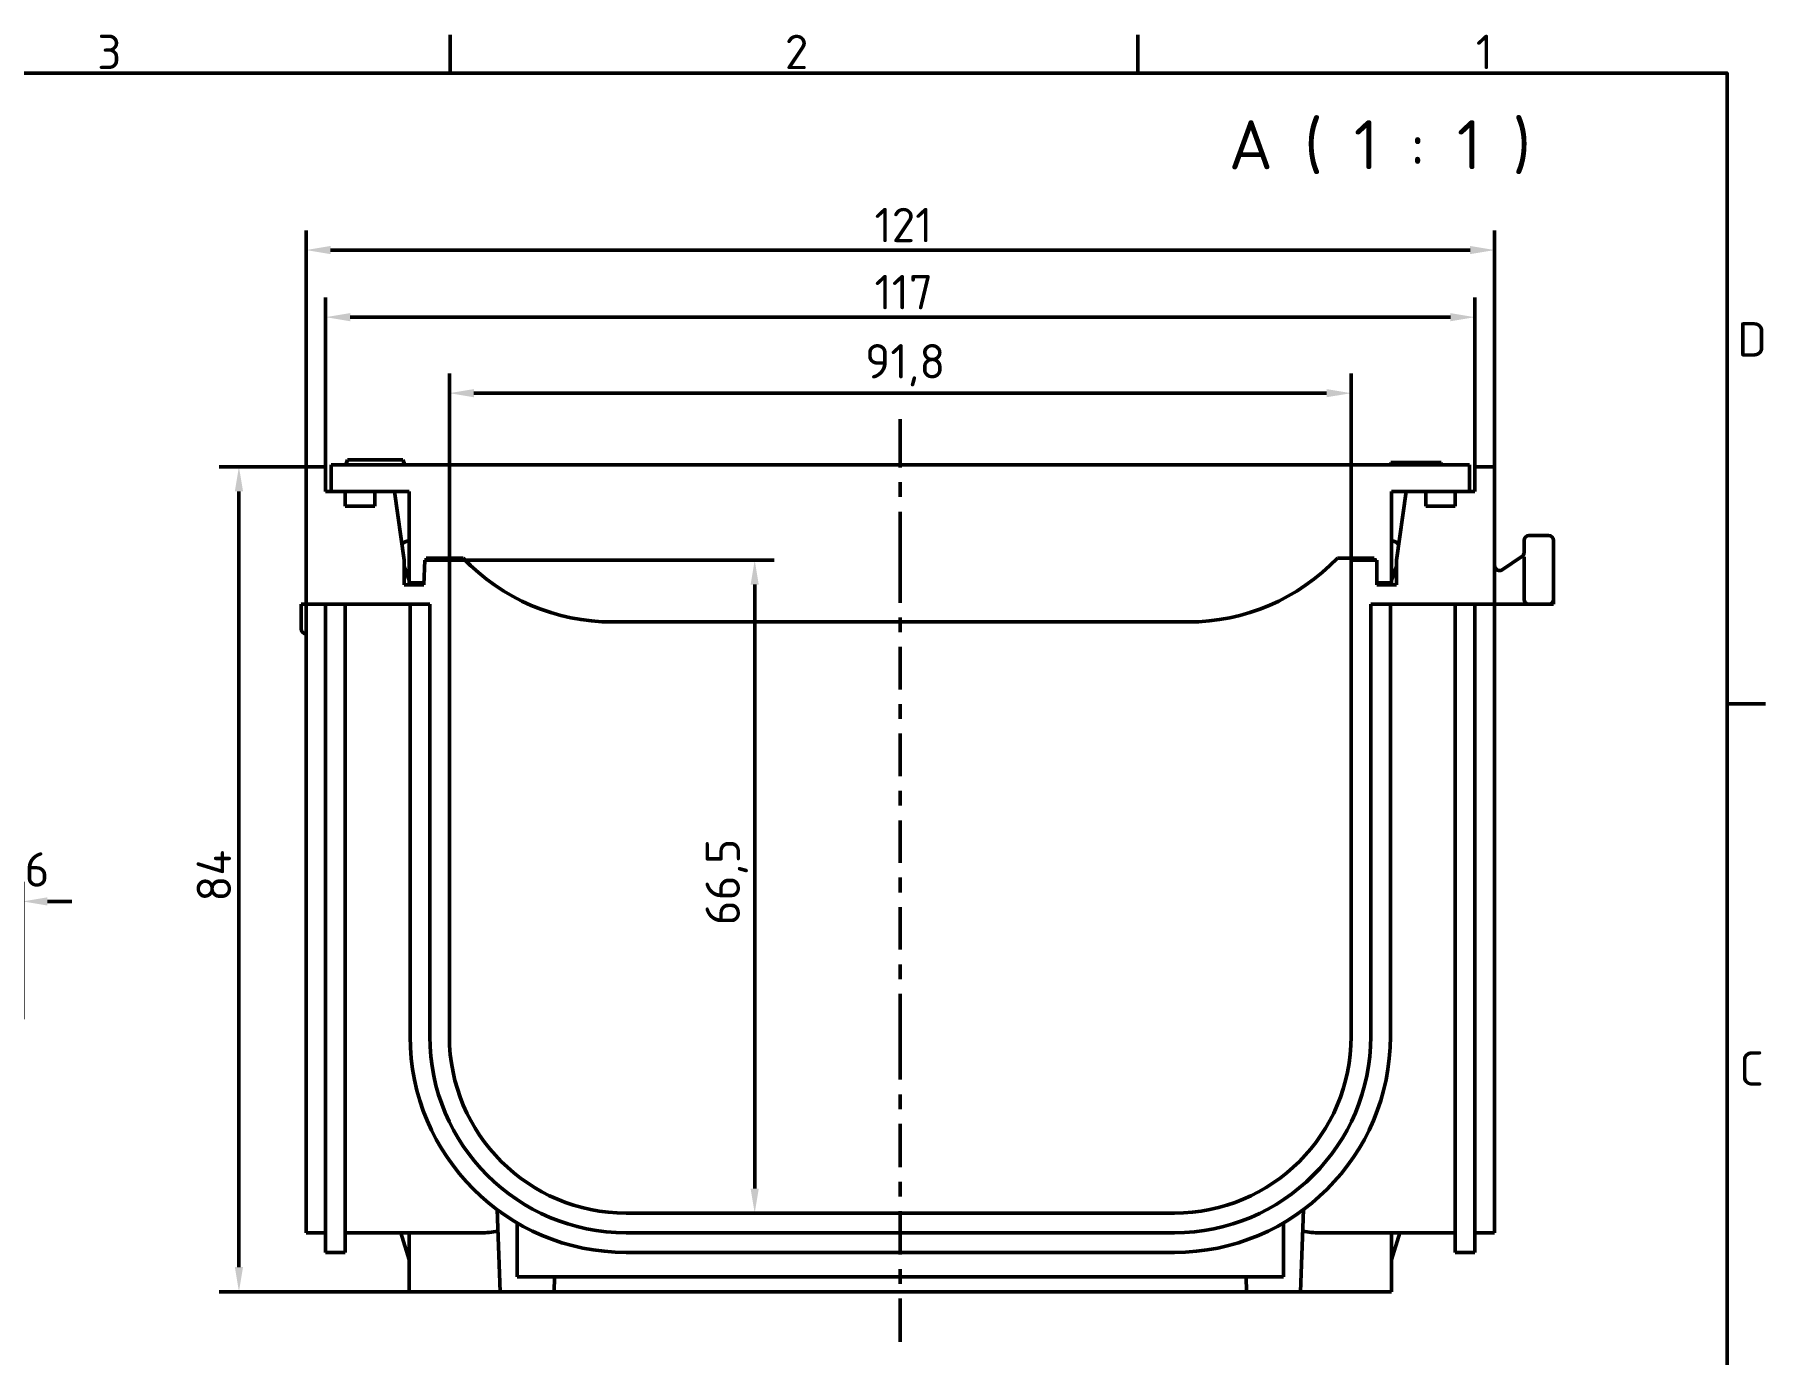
# Model space of a CAD drawing. Header units: millimetres. Extents: x 0 to 2100, y 0 to 1485.
# Drawn here: x 1189 to 2069, y 783 to 1455 of the extents above; entities that cross this region are included whole.
import ezdxf

# ---------------------------------------------------------------- set-up
doc = ezdxf.new("R2010")
doc.units = ezdxf.units.MM
doc.header["$LTSCALE"] = 5
doc.layers.get('0').update_dxf_attribs({"lineweight": 50})
doc.layers.get('Defpoints').update_dxf_attribs({"lineweight": 50})
for name, color, linetype, lineweight in [('Bemaßung (ISO)', 7, 'Continuous', 50), ('Mittellinie (ISO)', 7, 'Continuous', 50), ('Rahmen (ISO)', 7, 'Continuous', 50), ('Sichtbar (ISO)', 7, 'Continuous', 50), ('Symbol (ISO)', 7, 'Continuous', 50)]:
    doc.layers.add(name, color=color, linetype=linetype, lineweight=lineweight)
doc.styles.add('Notiztext (DIN)', font='isocpeur.ttf')
doc.styles.add('TXT 3_5', font='isocpeur.ttf')
doc.styles.add('TXT 5_0', font='isocpeur.ttf')
doc.dimstyles.new('Anrin Standard (DIN)', dxfattribs={"dimscale": 5, "dimtxt": 3.5, "dimasz": 2.5, "dimexe": 2, "dimexo": 0, "dimgap": 0.8, "dimtad": 1, "dimrnd": 1e-08, "dimtxsty": 'TXT 3_5', "dimcen": 0.09, "dimdle": 10, "dimclrd": 256, "dimclre": 256, "dimclrt": 7, "dimadec": 0, "dimazin": 2, "dimtfac": 0.714286, "dimtmove": 0, "dimatfit": 3, "dimfxl": 1, "dimtolj": 1, "dimlwd": -1, "dimlwe": -1, "dimarcsym": 0})

# ---------------------------------------------------------------- blocks, each defined once
blk = doc.blocks.new('Ränder Standardrahmen')
at = {"layer": 'Rahmen (ISO)'}
for p, q in [((280, 287), (280, 290.9)), ((350, 287), (350, 290.9)), ((410, 222.75), (413.9, 222.75))]:
    blk.add_line(p, q, dxfattribs=at)
at = {"layer": 'Rahmen (ISO)', "flags": 128}
blk.add_lwpolyline([(10, 10), (10, 287), (410, 287), (410, 10), (10, 10)], dxfattribs=at)
at = {"layer": 'Rahmen (ISO)', "color": 179, "char_height": 3.5, "attachment_point": 7, "style": 'Notiztext (DIN)'}
for s, insert in [('3', (244.08, 287.4)), ('2', (314.08, 287.4)), ('1', (384.42, 287.4)), ('D', (411.05, 258.13)), ('C', (411.23, 183.88))]:
    blk.add_mtext(s, dxfattribs=dict(at, insert=insert))
blk = doc.blocks.new('*D14')
at = {"layer": 'Bemaßung (ISO)', "transparency": 16777216}
for p, q in [((1399.65, 1186.99), (1565.03, 1186.99)), ((1555.03, 1174.49), (1555.03, 866.99))]:
    blk.add_line(p, q, dxfattribs=at)
for points in [[(1552.95, 1174.49), (1557.11, 1174.49), (1555.03, 1186.99)], [(1552.95, 866.99), (1557.11, 866.99), (1555.03, 854.49)]]:
    blk.add_solid(points, dxfattribs=at)
at = {"layer": 'Defpoints', "color": 0, "transparency": 16777216}
for p in [(1399.65, 1186.99), (1555.03, 854.49), (1555.03, 854.49)]:
    blk.add_point(p, dxfattribs=at)
at = {"layer": 'Bemaßung (ISO)', "color": 7, "transparency": 16777216, "insert": (1530.03, 1001.05), "char_height": 17.5, "attachment_point": 1, "rotation": 90, "style": 'TXT 3_5'}
blk.add_mtext('\\A1;66,5', dxfattribs=at)
blk = doc.blocks.new('*D15')
at = {"layer": 'Bemaßung (ISO)', "transparency": 16777216}
for p, q in [((1399.65, 1186.99), (1399.65, 1281.99)), ((1858.65, 1186.99), (1858.65, 1281.99)), ((1412.15, 1271.99), (1846.15, 1271.99))]:
    blk.add_line(p, q, dxfattribs=at)
for points in [[(1412.15, 1274.07), (1412.15, 1269.91), (1399.65, 1271.99)], [(1846.15, 1274.07), (1846.15, 1269.91), (1858.65, 1271.99)]]:
    blk.add_solid(points, dxfattribs=at)
at = {"layer": 'Defpoints', "color": 0, "transparency": 16777216}
for p in [(1858.65, 1271.99), (1399.65, 1186.99), (1858.65, 1186.99)]:
    blk.add_point(p, dxfattribs=at)
at = {"layer": 'Bemaßung (ISO)', "color": 7, "transparency": 16777216, "insert": (1611.21, 1296.99), "char_height": 17.5, "attachment_point": 1, "style": 'TXT 3_5'}
blk.add_mtext('\\A1;91,8', dxfattribs=at)
blk = doc.blocks.new('*D16')
at = {"layer": 'Bemaßung (ISO)', "transparency": 16777216}
for p, q in [((1336.65, 1234.49), (1336.65, 1320.68)), ((1921.65, 1234.49), (1921.65, 1320.68)), ((1349.15, 1310.68), (1909.15, 1310.68))]:
    blk.add_line(p, q, dxfattribs=at)
for points in [[(1349.15, 1312.76), (1349.15, 1308.6), (1336.65, 1310.68)], [(1909.15, 1312.76), (1909.15, 1308.6), (1921.65, 1310.68)]]:
    blk.add_solid(points, dxfattribs=at)
at = {"layer": 'Defpoints', "color": 0, "transparency": 16777216}
for p in [(1921.65, 1310.68), (1336.65, 1234.49), (1921.65, 1234.49)]:
    blk.add_point(p, dxfattribs=at)
at = {"layer": 'Bemaßung (ISO)', "color": 7, "transparency": 16777216, "insert": (1616.02, 1332.18), "char_height": 17.5, "attachment_point": 1, "style": 'TXT 3_5'}
blk.add_mtext('\\A1;117', dxfattribs=at)
blk = doc.blocks.new('*D17')
at = {"layer": 'Bemaßung (ISO)', "transparency": 16777216}
for p, q in [((1326.65, 1234.49), (1326.65, 1354.86)), ((1931.65, 1234.49), (1931.65, 1354.86)), ((1339.15, 1344.86), (1919.15, 1344.86))]:
    blk.add_line(p, q, dxfattribs=at)
for points in [[(1339.15, 1346.94), (1339.15, 1342.78), (1326.65, 1344.86)], [(1919.15, 1346.94), (1919.15, 1342.78), (1931.65, 1344.86)]]:
    blk.add_solid(points, dxfattribs=at)
at = {"layer": 'Defpoints', "color": 0, "transparency": 16777216}
for p in [(1931.65, 1344.86), (1326.65, 1234.49), (1931.65, 1234.49)]:
    blk.add_point(p, dxfattribs=at)
at = {"layer": 'Bemaßung (ISO)', "color": 7, "transparency": 16777216, "insert": (1616.02, 1366.36), "char_height": 17.5, "attachment_point": 1, "style": 'TXT 3_5'}
blk.add_mtext('\\A1;121', dxfattribs=at)
blk = doc.blocks.new('*D18')
at = {"layer": 'Bemaßung (ISO)', "transparency": 16777216}
for p, q in [((1326.65, 1234.49), (1282.51, 1234.49)), ((1292.51, 826.99), (1292.51, 1221.99)), ((1379.15, 814.49), (1282.51, 814.49))]:
    blk.add_line(p, q, dxfattribs=at)
for points in [[(1290.43, 1221.99), (1294.6, 1221.99), (1292.51, 1234.49)], [(1290.43, 826.99), (1294.6, 826.99), (1292.51, 814.49)]]:
    blk.add_solid(points, dxfattribs=at)
at = {"layer": 'Defpoints', "color": 0, "transparency": 16777216}
for p in [(1292.51, 1234.49), (1326.65, 1234.49), (1379.15, 814.49)]:
    blk.add_point(p, dxfattribs=at)
at = {"layer": 'Bemaßung (ISO)', "color": 7, "transparency": 16777216, "insert": (1271.01, 1013.11), "char_height": 17.5, "attachment_point": 1, "rotation": 90, "style": 'TXT 3_5'}
blk.add_mtext('\\A1;84', dxfattribs=at)
blk = doc.blocks.new('_DotSmall')
at = {"color": 0, "linetype": 'ByBlock', "const_width": 0.5}
blk.add_lwpolyline([(-0.0625, 0, 1), (0.0625, 0, 1)], format="xyb", close=True, dxfattribs=at)
blk = doc.blocks.new('*D19')
at = {"layer": 'Bemaßung (ISO)', "transparency": 16777216}
for p, q in [((1174.91, 965.32), (1174.91, 1023.22)), ((1182.51, 953.32), (1182.51, 1023.22)), ((1174.91, 1013.22), (1162.41, 1013.22)), ((1182.51, 1013.22), (1174.91, 1013.22)), ((1195.01, 1013.22), (1207.51, 1013.22))]:
    blk.add_line(p, q, dxfattribs=at)
blk.add_solid([(1195.01, 1015.3), (1195.01, 1011.13), (1182.51, 1013.22)], dxfattribs=at)
at = {"layer": 'Defpoints', "color": 0, "transparency": 16777216}
for p in [(1174.91, 1013.22), (1174.91, 965.32), (1182.51, 953.32)]:
    blk.add_point(p, dxfattribs=at)
at = {"layer": 'Bemaßung (ISO)', "transparency": 16777216, "xscale": 12.5, "yscale": 12.5, "zscale": 12.5}
blk.add_blockref('_DotSmall', (1174.91, 1013.22), dxfattribs=at)
at = {"layer": 'Bemaßung (ISO)', "color": 7, "transparency": 16777216, "insert": (1165.15, 1038.22), "char_height": 17.5, "attachment_point": 1, "style": 'TXT 3_5'}
blk.add_mtext('\\A1;7,6', dxfattribs=at)

msp = doc.modelspace()

# ---------------------------------------------------------------- linework, layer by layer
at = {"layer": 'Mittellinie (ISO)', "linetype": 'Continuous'}
for p, q in [((1629.147, 1234.137), (1629.147, 1258.786)), ((1629.147, 1219.137), (1629.147, 1226.637)), ((1629.147, 1186.989), (1629.147, 1211.637)), ((1629.147, 1165.322), (1629.147, 1186.989)), ((1629.147, 1150.322), (1629.147, 1157.822)), ((1629.147, 1121.156), (1629.147, 1142.822)), ((1629.147, 1106.156), (1629.147, 1113.656)), ((1629.147, 1076.989), (1629.147, 1098.656)), ((1629.147, 1061.989), (1629.147, 1069.489)), ((1629.147, 1032.822), (1629.147, 1054.489)), ((1629.147, 1017.822), (1629.147, 1025.322)), ((1629.147, 988.656), (1629.147, 1010.322)), ((1629.147, 973.656), (1629.147, 981.156)), ((1629.147, 944.489), (1629.147, 966.156)), ((1629.147, 922.487), (1629.147, 944.489)), ((1629.147, 907.487), (1629.147, 914.987)), ((1629.147, 877.986), (1629.147, 899.987)), ((1629.147, 862.986), (1629.147, 870.486)), ((1629.147, 833.484), (1629.147, 855.486)), ((1629.147, 818.484), (1629.147, 825.984)), ((1629.147, 788.982), (1629.147, 810.984))]:
    msp.add_line(p, q, dxfattribs=at)
at = {"layer": 'Sichtbar (ISO)'}
for p, q in [((1326.647, 1234.489), (1326.647, 1164.489)), ((1336.647, 1234.489), (1326.647, 1234.489)), ((1336.647, 1221.989), (1336.647, 1234.489)), ((1918.897, 1235.489), (1339.397, 1235.489)), ((1339.397, 1235.489), (1339.397, 1221.989)), ((1346.897, 1235.489), (1347.807, 1237.989)), ((1347.807, 1237.989), (1362.304, 1237.989)), ((1362.304, 1237.989), (1375.987, 1237.989)), ((1376.897, 1235.489), (1375.987, 1237.989)), ((1878.927, 1236.739), (1878.9, 1236.739)), ((1878.9, 1235.489), (1878.9, 1236.739)), ((1879.064, 1236.739), (1878.927, 1236.739)), ((1878.927, 1235.489), (1878.927, 1236.739)), ((1904.064, 1236.739), (1879.064, 1236.739)), ((1879.064, 1235.489), (1879.064, 1236.739)), ((1904.498, 1236.739), (1904.064, 1236.739)), ((1904.064, 1235.489), (1904.064, 1236.739)), ((1904.498, 1235.489), (1904.498, 1236.739)), ((1918.897, 1221.989), (1918.897, 1235.489)), ((1921.647, 1234.489), (1921.647, 1221.989)), ((1931.647, 1234.489), (1921.647, 1234.489)), ((1931.647, 1164.489), (1931.647, 1234.489)), ((1346.647, 1221.989), (1336.647, 1221.989)), ((1346.647, 1214.489), (1346.647, 1221.989)), ((1346.647, 1221.989), (1361.647, 1221.989)), ((1371.647, 1221.989), (1361.647, 1221.989)), ((1361.647, 1221.989), (1361.647, 1214.489)), ((1376.647, 1186.989), (1371.647, 1221.989)), ((1371.647, 1221.989), (1379.147, 1221.989)), ((1379.147, 1221.989), (1379.147, 1175.489)), ((1879.147, 1175.489), (1879.147, 1221.989)), ((1879.147, 1221.989), (1886.647, 1221.989)), ((1886.647, 1221.989), (1881.647, 1186.989)), ((1896.647, 1221.989), (1886.647, 1221.989)), ((1896.647, 1214.489), (1896.647, 1221.989)), ((1896.647, 1221.989), (1911.647, 1221.989)), ((1911.647, 1221.989), (1911.647, 1214.489)), ((1921.647, 1221.989), (1911.647, 1221.989)), ((1361.647, 1214.489), (1346.647, 1214.489)), ((1911.647, 1214.489), (1896.647, 1214.489)), ((1959.147, 1199.489), (1949.147, 1199.489)), ((1946.647, 1196.989), (1946.647, 1190.827)), ((1961.647, 1166.989), (1961.647, 1196.989)), ((1376.647, 1174.489), (1376.647, 1186.989)), ((1376.647, 1183.81), (1379.147, 1176.739)), ((1387.192, 1186.989), (1386.647, 1174.489)), ((1399.647, 1186.989), (1387.192, 1186.989)), ((1387.897, 1186.989), (1387.897, 1187.989)), ((1387.897, 1187.989), (1406.647, 1187.989)), ((1399.647, 1186.989), (1399.647, 1187.989)), ((1399.647, 944.489), (1399.647, 1186.989)), ((1851.647, 1187.989), (1870.397, 1187.989)), ((1858.647, 1187.989), (1858.647, 1186.989)), ((1871.647, 1186.989), (1858.647, 1186.989)), ((1858.647, 1186.989), (1858.647, 944.489)), ((1870.397, 1187.989), (1870.397, 1186.989)), ((1871.647, 1174.489), (1871.647, 1186.989)), ((1879.147, 1176.739), (1881.647, 1183.81)), ((1881.647, 1186.989), (1881.647, 1174.489)), ((1945.567, 1188.769), (1935.533, 1182.08)), ((1946.647, 1188.646), (1946.647, 1166.989)), ((1386.647, 1174.489), (1376.647, 1174.489)), ((1379.147, 1175.489), (1386.69, 1175.489)), ((1871.647, 1175.489), (1879.147, 1175.489)), ((1881.647, 1174.489), (1871.647, 1174.489)), ((1326.647, 1164.489), (1324.147, 1164.489)), ((1324.147, 1164.489), (1324.147, 1151.989)), ((1326.647, 1164.489), (1389.647, 1164.489)), ((1326.647, 954.489), (1326.647, 1164.489)), ((1336.647, 1164.489), (1336.647, 954.489)), ((1346.647, 1164.489), (1346.647, 954.489)), ((1379.647, 944.489), (1379.647, 1164.489)), ((1389.647, 1164.489), (1389.647, 944.489)), ((1868.647, 944.489), (1868.647, 1164.489)), ((1868.647, 1164.489), (1931.647, 1164.489)), ((1878.647, 1164.489), (1878.647, 944.489)), ((1911.647, 1164.489), (1911.647, 954.489)), ((1921.647, 1164.489), (1921.647, 954.489)), ((1931.647, 1164.489), (1933.817, 1164.489)), ((1931.647, 954.489), (1931.647, 1164.489)), ((1934.991, 1164.489), (1949.147, 1164.489)), ((1949.147, 1164.489), (1959.147, 1164.489)), ((1959.147, 1164.489), (1960.906, 1164.489)), ((1961.647, 1164.489), (1960.906, 1164.489)), ((1961.647, 1164.489), (1961.647, 1166.989)), ((1482.624, 1155.489), (1775.669, 1155.489)), ((1326.647, 844.489), (1326.647, 954.489)), ((1336.647, 834.489), (1336.647, 954.489)), ((1346.647, 834.489), (1346.647, 954.489)), ((1911.647, 834.489), (1911.647, 954.489)), ((1921.647, 834.489), (1921.647, 954.489)), ((1931.647, 954.489), (1931.647, 844.489)), ((1425.397, 814.489), (1423.938, 856.271)), ((1832.897, 814.489), (1834.356, 856.271)), ((1434.147, 821.989), (1434.147, 849.517)), ((1768.647, 854.489), (1489.647, 854.489)), ((1824.147, 821.989), (1824.147, 849.517)), ((1326.647, 844.489), (1336.647, 844.489)), ((1346.647, 844.489), (1415.605, 844.489)), ((1374.916, 844.489), (1379.147, 830.739)), ((1379.147, 814.489), (1379.147, 844.489)), ((1489.647, 844.489), (1768.647, 844.489)), ((1842.688, 844.489), (1911.647, 844.489)), ((1879.147, 830.739), (1883.377, 844.489)), ((1879.147, 814.489), (1879.147, 844.489)), ((1921.647, 844.489), (1931.647, 844.489)), ((1336.647, 834.489), (1346.647, 834.489)), ((1768.647, 834.489), (1489.647, 834.489)), ((1921.647, 834.489), (1911.647, 834.489)), ((1434.147, 821.989), (1444.147, 821.989)), ((1814.147, 821.989), (1444.147, 821.989)), ((1452.897, 814.489), (1453.159, 821.989)), ((1805.397, 814.489), (1805.135, 821.989)), ((1814.147, 821.989), (1824.147, 821.989)), ((1425.397, 814.489), (1379.147, 814.489)), ((1452.897, 814.489), (1425.397, 814.489)), ((1805.397, 814.489), (1452.897, 814.489)), ((1832.897, 814.489), (1805.397, 814.489)), ((1879.147, 814.489), (1832.897, 814.489))]:
    msp.add_line(p, q, dxfattribs=at)
for centre, radius, start, end in [((1949.147, 1196.989), 2.5, 90, 180), ((1959.147, 1196.989), 2.5, 0, 90), ((1379.147, 1191.739), 5, 90, 137.130445), ((1879.147, 1191.739), 5, 42.869555, 90), ((1944.147, 1190.827), 2.5, 303.690068, 0), ((1482.624, 1260.548), 105.059, 223.681525, 270), ((1775.669, 1260.548), 105.059, 270, 316.318475), ((1934.147, 1184.16), 2.5, 180, 303.690068), ((1949.147, 1166.989), 2.5, 180, 270), ((1959.147, 1166.989), 2.5, 270, 0), ((1326.647, 1151.989), 2.5, 180, 270), ((1489.647, 944.489), 110, 180, 270), ((1489.647, 944.489), 100, 180, 270), ((1489.647, 944.489), 90, 180, 270), ((1768.647, 944.489), 90, 270, 0), ((1768.647, 944.489), 100, 270, 0), ((1768.647, 944.489), 110, 270, 0)]:
    msp.add_arc(centre, radius, start, end, dxfattribs=at)
msp.add_ellipse((1934.991, 1166.989), major_axis=(-9.409, 0), ratio=0.2657102, start_param=1.4928355, end_param=1.5707963, dxfattribs=at)
for points, knots in [([(1934.258, 1164.497), (1934.219, 1164.497), (1934.177, 1164.498), (1934.099, 1164.497), (1934.062, 1164.497), (1933.981, 1164.494), (1933.939, 1164.492), (1933.87, 1164.49), (1933.842, 1164.489), (1933.817, 1164.489)], [-0.068100727, -0.068100727, -0.068100727, -0.068100727, -0.064114665, -0.064114665, -0.060613871, -0.060613871, -0.056012099, -0.056012099, -0.052204537, -0.052204537, -0.052204537, -0.052204537]), ([(1959.681, 1164.546), (1959.952, 1164.539), (1960.22, 1164.522), (1960.623, 1164.497), (1960.773, 1164.489), (1960.906, 1164.489)], [0.349348375, 0.349348375, 0.349348375, 0.349348375, 0.365648367, 0.365648367, 0.376577512, 0.376577512, 0.376577512, 0.376577512]), ([(1415.605, 844.489), (1415.654, 844.489), (1415.703, 844.489), (1418.447, 844.499), (1421.316, 844.778), (1424.321, 845.302)], [10.33903772, 10.33903772, 10.33903772, 10.33903772, 10.34438453, 10.34438453, 10.63905547, 10.63905547, 10.63905547, 10.63905547]), ([(1833.972, 845.302), (1836.977, 844.778), (1839.846, 844.499), (1842.591, 844.489), (1842.639, 844.489), (1842.688, 844.489)], [3.17903094, 3.17903094, 3.17903094, 3.17903094, 3.47370188, 3.47370188, 3.4790487, 3.4790487, 3.4790487, 3.4790487])]:
    msp.add_open_spline(points, degree=3, knots=knots, dxfattribs=at)

# ---------------------------------------------------------------- block references
at = {"xscale": 5, "yscale": 5, "zscale": 5}
msp.add_blockref('Ränder Standardrahmen', (0, 0), dxfattribs=at)

# ---------------------------------------------------------------- texts
at = {"layer": 'Symbol (ISO)', "color": 7, "insert": (1796.346, 1383.52), "char_height": 25, "attachment_point": 7, "style": 'TXT 5_0'}
msp.add_mtext('A ( 1 : 1 )', dxfattribs=at)

# ---------------------------------------------------------------- dimensions: what is measured, and where the dimension line sits
at = {"layer": 'Bemaßung (ISO)'}
for base, p1, p2, angle, override, picture, middle in [((1931.647, 1344.859), (1326.647, 1234.489), (1931.647, 1234.489), 180, {"dimgap": 0.8, "dimdec": 2, "dimlfac": 0.2, "dimtol": 0, "dimlim": 0, "dimtp": 0, "dimtm": 0, "dimtdec": 2, "dimtofl": 0, "dimatfit": 1}, '*D17', (1629.147, 1344.859)), ((1292.513, 1234.489), (1379.147, 814.489), (1326.647, 1234.489), 270, {"dimgap": 0.8, "dimdec": 2, "dimlfac": 0.2, "dimtol": 0, "dimlim": 0, "dimtp": 0, "dimtm": 0, "dimtdec": 2, "dimtofl": 0, "dimatfit": 1}, '*D18', (1292.513, 1024.489)), ((1555.03, 854.489), (1399.647, 1186.989), (1555.03, 854.489), 90, {"dimgap": 0.8, "dimdec": 2, "dimlfac": 0.2, "dimse2": 1, "dimtol": 0, "dimlim": 0, "dimtp": 0, "dimtm": 0, "dimtdec": 2, "dimtofl": 0, "dimatfit": 1}, '*D14', (1555.03, 1020.739))]:
    dim = msp.add_linear_dim(base=base, p1=p1, p2=p2, angle=angle, dimstyle='Anrin Standard (DIN)', override=override, dxfattribs=at)
    dim.commit()
    dim.dimension.update_dxf_attribs({"geometry": picture, "text_midpoint": middle, "dimtype": 160})
for base, p1, p2, override, picture, middle in [((1921.647, 1310.679), (1336.647, 1234.489), (1921.647, 1234.489), {"dimgap": 0.8, "dimdec": 2, "dimlfac": 0.2, "dimtol": 0, "dimlim": 0, "dimtp": 0, "dimtm": 0, "dimtdec": 2, "dimtofl": 0, "dimatfit": 1}, '*D16', (1629.147, 1310.679)), ((1858.647, 1271.989), (1399.647, 1186.989), (1858.647, 1186.989), {"dimgap": 0.8, "dimdec": 2, "dimlfac": 0.2, "dimtol": 0, "dimlim": 0, "dimtp": 0, "dimtm": 0, "dimtdec": 2, "dimtofl": 0, "dimatfit": 1}, '*D15', (1629.147, 1271.989)), ((1174.909, 1013.218), (1182.509, 953.317), (1174.909, 965.317), {"dimgap": 0.8, "dimdec": 2, "dimblk2": 'DotSmall', "dimsah": 1, "dimdle": 0, "dimtol": 0, "dimlim": 0, "dimtp": 0, "dimtm": 0, "dimtdec": 2, "dimtofl": 1, "dimatfit": 1}, '*D19', (1178.709, 1013.218))]:
    dim = msp.add_linear_dim(base=base, p1=p1, p2=p2, dimstyle='Anrin Standard (DIN)', override=override, dxfattribs=at)
    dim.commit()
    dim.dimension.update_dxf_attribs({"geometry": picture, "text_midpoint": middle, "dimtype": 160})

doc.saveas('drawing.dxf')
